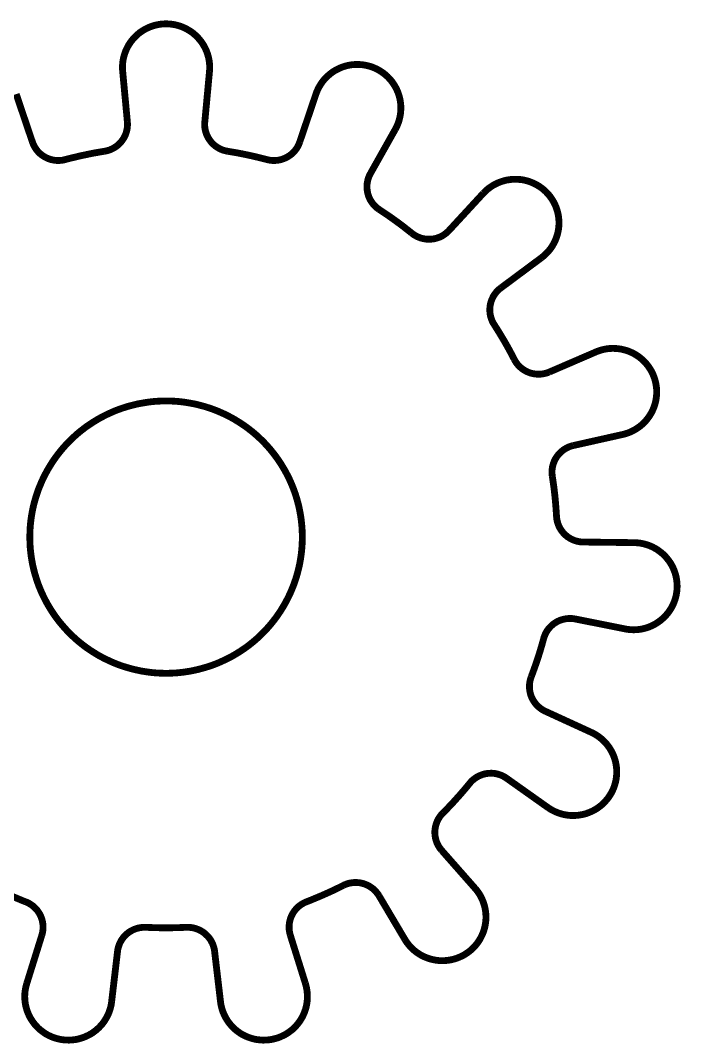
# Model space of a CAD drawing. Extents: x 1.1 to 21.8, y 1.7 to 15.4.
# Drawn here: x 1.808 to 2.762, y 10.241 to 11.72 of the extents above; entities that cross this region are included whole.
import ezdxf

# ---------------------------------------------------------------- set-up
doc = ezdxf.new("R2010")
doc.units = 0
doc.layers.get('0').update_dxf_attribs({"linetype": 'CONTINUOUS'})

msp = doc.modelspace()

# ---------------------------------------------------------------- linework, layer by layer
at = {"color": 0, "const_width": 0.00985}
for points in [[(2.08154, 11.6462), (2.08171, 11.6487), (2.08182, 11.6513), (2.08176, 11.6538), (2.08165, 11.6563), (2.08143, 11.6588), (2.08111, 11.6613), (2.08068, 11.6638), (2.08018, 11.6663), (2.07954, 11.6687), (2.07883, 11.6711), (2.07801, 11.6735), (2.0771, 11.6759), (2.07611, 11.6782), (2.07503, 11.6804), (2.07383, 11.6827), (2.07254, 11.6849), (2.07118, 11.687), (2.06976, 11.6891), (2.06819, 11.6911), (2.06662, 11.693), (2.06494, 11.6949), (2.06321, 11.6967), (2.06136, 11.6985), (2.05946, 11.7001), (2.05751, 11.7018), (2.05544, 11.7033), (2.05339, 11.7047), (2.05126, 11.706), (2.04904, 11.7073), (2.04682, 11.7084), (2.04454, 11.7095), (2.04221, 11.7105), (2.03988, 11.7114), (2.03743, 11.7122), (2.03504, 11.7129), (2.03261, 11.7135), (2.03011, 11.714), (2.02761, 11.7144), (2.02513, 11.7147), (2.02262, 11.7149), (2.02007, 11.715), (2.01753, 11.715), (2.01503, 11.7149), (2.01247, 11.7147), (2.00999, 11.7144), (2.00749, 11.714), (2.00504, 11.7135), (2.00256, 11.7129), (2.00017, 11.7122), (1.99778, 11.7114), (1.99539, 11.7105), (1.99306, 11.7095), (1.99078, 11.7084), (1.98856, 11.7073), (1.98421, 11.7047), (1.98215, 11.7033), (1.98008, 11.7018), (1.97814, 11.7001), (1.97624, 11.6985), (1.97444, 11.6967), (1.97265, 11.6949), (1.97097, 11.693), (1.9694, 11.6911), (1.96789, 11.6891), (1.96642, 11.687), (1.96506, 11.6849), (1.96376, 11.6827), (1.96149, 11.6782), (1.9605, 11.6759), (1.95958, 11.6735), (1.95876, 11.6711), (1.95806, 11.6687), (1.95747, 11.6663), (1.95692, 11.6638), (1.95649, 11.6613), (1.95617, 11.6588), (1.95594, 11.6563), (1.95583, 11.6538), (1.95583, 11.6513), (1.95589, 11.6487), (1.95611, 11.6462)], [(2.34993, 11.5624), (2.35113, 11.5647), (2.35226, 11.5669), (2.35325, 11.5693), (2.35417, 11.5716), (2.35499, 11.574), (2.35574, 11.5764), (2.35633, 11.5789), (2.35688, 11.5814), (2.35732, 11.5838), (2.35764, 11.5864), (2.35786, 11.5889), (2.35801, 11.5914), (2.35801, 11.5939), (2.35796, 11.5965), (2.35781, 11.599), (2.35715, 11.6039), (2.35667, 11.6064), (2.35607, 11.6089), (2.35542, 11.6113), (2.3546, 11.6138), (2.35379, 11.6161), (2.35281, 11.6184), (2.35172, 11.6208), (2.35058, 11.623), (2.34933, 11.6252), (2.34804, 11.6273), (2.34663, 11.6294), (2.34517, 11.6315), (2.34358, 11.6335), (2.3419, 11.6354), (2.34022, 11.6372), (2.33843, 11.639), (2.33653, 11.6407), (2.33464, 11.6423), (2.33263, 11.6439), (2.33057, 11.6453), (2.32844, 11.6467), (2.32628, 11.648), (2.32406, 11.6492), (2.32183, 11.6503), (2.3195, 11.6514), (2.31717, 11.6523), (2.31478, 11.6532), (2.31233, 11.6539), (2.3099, 11.6545), (2.30746, 11.6551), (2.30496, 11.6555), (2.30246, 11.6559), (2.29997, 11.6561), (2.29742, 11.6563), (2.29492, 11.6563), (2.29237, 11.6563), (2.28988, 11.6561), (2.28733, 11.6559), (2.28483, 11.6555), (2.28233, 11.655), (2.27989, 11.6545), (2.27746, 11.6538), (2.27507, 11.6531), (2.27268, 11.6522), (2.27035, 11.6513), (2.26801, 11.6502), (2.26579, 11.6491), (2.26357, 11.6479), (2.26139, 11.6466), (2.25928, 11.6452), (2.25722, 11.6437), (2.25526, 11.6421), (2.25331, 11.6405), (2.25146, 11.6388), (2.24968, 11.637), (2.24794, 11.6352), (2.24631, 11.6333), (2.24474, 11.6313), (2.24328, 11.6292), (2.24186, 11.6271), (2.24056, 11.6249), (2.23936, 11.6228), (2.23822, 11.6205), (2.23714, 11.6182), (2.23622, 11.6159), (2.23535, 11.6135)], [(1.96289, 11.5733), (1.95611, 11.6462)], [(2.07476, 11.5733), (2.08154, 11.6462)], [(1.82568, 11.5442), (1.80225, 11.6135)], [(2.21192, 11.5442), (2.23535, 11.6135)], [(1.92985, 11.5308), (1.93186, 11.5312), (1.93386, 11.5317), (1.93582, 11.5322), (1.93778, 11.5329), (1.93961, 11.5337), (1.94146, 11.5346), (1.94325, 11.5356), (1.94504, 11.5366), (1.94672, 11.5378), (1.94835, 11.539), (1.94993, 11.5404), (1.95139, 11.5417), (1.95281, 11.5432), (1.95415, 11.5448), (1.9554, 11.5464), (1.95654, 11.5481), (1.95763, 11.5498), (1.95861, 11.5516), (1.95953, 11.5534), (1.96035, 11.5553), (1.96099, 11.5572), (1.96158, 11.5592), (1.96208, 11.5611), (1.96251, 11.5632), (1.96278, 11.5652), (1.96294, 11.5672), (1.96306, 11.5693), (1.963, 11.5713), (1.96289, 11.5733)], [(2.07476, 11.5733), (2.0746, 11.5713), (2.07454, 11.5693), (2.07465, 11.5672), (2.07482, 11.5652), (2.07508, 11.5632), (2.07553, 11.5611), (2.07601, 11.5592), (2.07661, 11.5572), (2.07731, 11.5553), (2.07807, 11.5534), (2.079, 11.5516), (2.07997, 11.5498), (2.08106, 11.5481), (2.08225, 11.5464), (2.0835, 11.5448), (2.08479, 11.5432), (2.08621, 11.5417), (2.08925, 11.539), (2.09088, 11.5378), (2.09256, 11.5366), (2.09435, 11.5356), (2.09614, 11.5346), (2.09799, 11.5337), (2.09987, 11.5329), (2.10178, 11.5322), (2.10374, 11.5317), (2.10574, 11.5312), (2.10775, 11.5308)], [(2.31413, 11.4987), (2.34993, 11.5624)], [(1.82568, 11.5442), (1.82639, 11.5423), (1.82721, 11.5404), (1.82807, 11.5386), (1.8291, 11.5368), (1.83018, 11.535), (1.83132, 11.5334), (1.83257, 11.5317), (1.83393, 11.5302), (1.83535, 11.5288), (1.83686, 11.5273), (1.83843, 11.526), (1.84006, 11.5248), (1.84174, 11.5237), (1.84347, 11.5226), (1.84526, 11.5217), (1.84711, 11.5208), (1.84901, 11.52), (1.85097, 11.5193), (1.85292, 11.5187), (1.85493, 11.5183), (1.85693, 11.5179), (1.85894, 11.5176), (1.861, 11.5175), (1.86301, 11.5174), (1.86507, 11.5175), (1.86714, 11.5176), (1.86914, 11.5179), (1.87115, 11.5183), (1.8731, 11.5188)], [(2.1645, 11.5188), (2.16644, 11.5183), (2.16851, 11.5179), (2.17051, 11.5176), (2.17253, 11.5175), (2.17458, 11.5174), (2.17665, 11.5175), (2.17865, 11.5176), (2.18072, 11.5179), (2.18272, 11.5183), (2.18468, 11.5187), (2.18664, 11.5193), (2.18858, 11.52), (2.19049, 11.5208), (2.19233, 11.5217), (2.19413, 11.5226), (2.19586, 11.5237), (2.1976, 11.5248), (2.19922, 11.526), (2.20074, 11.5273), (2.20226, 11.5288), (2.20367, 11.5302), (2.20503, 11.5317), (2.20628, 11.5334), (2.20747, 11.535), (2.20856, 11.5368), (2.20953, 11.5386), (2.21039, 11.5404), (2.21121, 11.5423), (2.21192, 11.5442)], [(1.92985, 11.5308), (1.92269, 11.5296), (1.91558, 11.5284), (1.90842, 11.527), (1.90136, 11.5255), (1.89426, 11.524), (1.88721, 11.5223), (1.88015, 11.5206), (1.8731, 11.5188)], [(2.1645, 11.5188), (2.15744, 11.5206), (2.15039, 11.5223), (2.14333, 11.524), (2.13629, 11.5255), (2.12918, 11.527), (2.12201, 11.5284), (2.1149, 11.5296), (2.10775, 11.5308)], [(2.31413, 11.4987), (2.31321, 11.4969), (2.31233, 11.495), (2.31158, 11.4931), (2.31087, 11.4912), (2.31033, 11.4893), (2.3099, 11.4872), (2.30951, 11.4852), (2.30925, 11.4832), (2.30914, 11.4812), (2.30908, 11.4791), (2.30914, 11.4771), (2.30935, 11.475), (2.30963, 11.473), (2.31, 11.471), (2.31049, 11.469), (2.31108, 11.4671), (2.31174, 11.4651), (2.31256, 11.4633), (2.31342, 11.4614), (2.3144, 11.4596), (2.31549, 11.4579), (2.31668, 11.4562), (2.31793, 11.4546), (2.31922, 11.453), (2.32064, 11.4516), (2.3221, 11.4501), (2.32368, 11.4488), (2.32531, 11.4476), (2.32699, 11.4464)], [(2.56114, 11.3768), (2.56315, 11.3784), (2.56506, 11.38), (2.56689, 11.3817), (2.56868, 11.3835), (2.57042, 11.3853), (2.5721, 11.3872), (2.57368, 11.3892), (2.57514, 11.3912), (2.57656, 11.3933), (2.57785, 11.3955), (2.5791, 11.3977), (2.58024, 11.4), (2.58128, 11.4022), (2.58225, 11.4046), (2.58311, 11.407), (2.58388, 11.4094), (2.58453, 11.4118), (2.58512, 11.4143), (2.58561, 11.4167), (2.58599, 11.4192), (2.58626, 11.4218), (2.58643, 11.4243), (2.58649, 11.4268), (2.58649, 11.4293), (2.58632, 11.4319), (2.5861, 11.4343), (2.58578, 11.4368), (2.58535, 11.4393), (2.58479, 11.4418), (2.58421, 11.4443), (2.58344, 11.4467), (2.58263, 11.4491), (2.58171, 11.4514), (2.58068, 11.4537), (2.57958, 11.456), (2.5784, 11.4582), (2.5771, 11.4604), (2.57574, 11.4625), (2.57428, 11.4646), (2.57275, 11.4666), (2.57113, 11.4685), (2.56944, 11.4704), (2.56771, 11.4722), (2.56586, 11.474), (2.56396, 11.4756), (2.56201, 11.4772), (2.55789, 11.4801), (2.55572, 11.4814), (2.55354, 11.4827), (2.55126, 11.4838), (2.54899, 11.4849), (2.54665, 11.4859), (2.54432, 11.4868), (2.54189, 11.4876), (2.5395, 11.4883), (2.537, 11.4889), (2.53456, 11.4894), (2.53207, 11.4898), (2.52957, 11.49), (2.52701, 11.4902), (2.52453, 11.4903), (2.52197, 11.4903), (2.51947, 11.4902), (2.51693, 11.49), (2.51443, 11.4896), (2.51193, 11.4893), (2.5095, 11.4888), (2.50706, 11.4881), (2.50461, 11.4874), (2.50222, 11.4866), (2.49983, 11.4857), (2.4975, 11.4847), (2.49522, 11.4836), (2.493, 11.4825), (2.49083, 11.4812), (2.48872, 11.4798), (2.4866, 11.4784), (2.4846, 11.4769), (2.48264, 11.4753), (2.48074, 11.4736), (2.47894, 11.4718), (2.47721, 11.4701)], [(2.42757, 11.4162), (2.47721, 11.4701)], [(2.37392, 11.4123), (2.36822, 11.4168), (2.36253, 11.4213), (2.35672, 11.4257), (2.35086, 11.43), (2.345, 11.4342), (2.33903, 11.4384), (2.33301, 11.4424), (2.32699, 11.4464)], [(2.37392, 11.4123), (2.37554, 11.4111), (2.37722, 11.4099), (2.37896, 11.4089), (2.38075, 11.4079), (2.3826, 11.407), (2.3845, 11.4062), (2.38639, 11.4055), (2.38835, 11.4049), (2.39035, 11.4045), (2.39236, 11.4041), (2.39438, 11.4038), (2.39643, 11.4037), (2.39849, 11.4036), (2.4005, 11.4036), (2.40256, 11.4038), (2.40457, 11.404), (2.40657, 11.4043), (2.40858, 11.4048), (2.41054, 11.4054), (2.41249, 11.4061), (2.41439, 11.4068), (2.41624, 11.4077), (2.41803, 11.4086), (2.41976, 11.4097), (2.4215, 11.4109), (2.42312, 11.4121), (2.42469, 11.4134), (2.42617, 11.4148), (2.42757, 11.4162)], [(2.50244, 11.3331), (2.56114, 11.3768)], [(2.50244, 11.3331), (2.50088, 11.3319), (2.49929, 11.3305), (2.49783, 11.3291), (2.49642, 11.3276), (2.49511, 11.326), (2.49393, 11.3244), (2.49278, 11.3227), (2.49169, 11.321), (2.49078, 11.3191), (2.4899, 11.3173), (2.4891, 11.3154), (2.48844, 11.3135), (2.4879, 11.3115), (2.48742, 11.3095), (2.48703, 11.3075), (2.48682, 11.3054), (2.48665, 11.3034), (2.4866, 11.3014), (2.48665, 11.2994), (2.48682, 11.2973), (2.48708, 11.2953), (2.48747, 11.2933), (2.48796, 11.2913), (2.48856, 11.2893), (2.48921, 11.2874), (2.49001, 11.2855), (2.49089, 11.2836), (2.49186, 11.2818), (2.49294, 11.2801)], [(2.52192, 11.2299), (2.51861, 11.2363), (2.51519, 11.2427), (2.51167, 11.2491), (2.50808, 11.2554), (2.50439, 11.2616), (2.50065, 11.2678), (2.49685, 11.274), (2.49294, 11.2801)], [(2.5726, 11.2116), (2.63976, 11.2406)], [(2.67854, 11.1213), (2.68099, 11.1219), (2.68338, 11.1226), (2.68582, 11.1234), (2.68815, 11.1243), (2.69049, 11.1253), (2.69276, 11.1264), (2.69499, 11.1276), (2.69721, 11.1288), (2.69933, 11.1302), (2.70144, 11.1316), (2.70344, 11.1331), (2.7054, 11.1347), (2.70731, 11.1363), (2.7091, 11.1381), (2.71089, 11.1399), (2.71257, 11.1418), (2.71414, 11.1438), (2.71565, 11.1458), (2.71712, 11.1478), (2.71847, 11.15), (2.71972, 11.1521), (2.72092, 11.1543), (2.722, 11.1566), (2.72304, 11.159), (2.72478, 11.1637), (2.72547, 11.1661), (2.72607, 11.1686), (2.72661, 11.1711), (2.727, 11.1736), (2.72732, 11.1761), (2.72754, 11.1785), (2.72765, 11.1811), (2.72771, 11.1837), (2.7276, 11.1861), (2.72743, 11.1886), (2.72711, 11.1912), (2.72672, 11.1937), (2.72624, 11.1961), (2.72564, 11.1986), (2.72499, 11.201), (2.72424, 11.2034), (2.72239, 11.2081), (2.72131, 11.2104), (2.72017, 11.2127), (2.71892, 11.2149), (2.71756, 11.217), (2.71615, 11.2191), (2.71463, 11.2211), (2.71311, 11.2231), (2.71143, 11.225), (2.70969, 11.2268), (2.7079, 11.2286), (2.706, 11.2303), (2.7041, 11.2319), (2.7021, 11.2335), (2.70003, 11.2349), (2.69792, 11.2363), (2.69575, 11.2376), (2.69353, 11.2388), (2.69125, 11.2399), (2.68892, 11.2409), (2.68658, 11.2419), (2.68419, 11.2427), (2.68181, 11.2434), (2.67931, 11.244), (2.67686, 11.2446), (2.67437, 11.245), (2.67188, 11.2453), (2.66938, 11.2456), (2.66683, 11.2457), (2.66428, 11.2458), (2.66178, 11.2457), (2.65929, 11.2456), (2.65674, 11.2453), (2.65424, 11.2449), (2.65181, 11.2444), (2.64931, 11.2439), (2.64686, 11.2432), (2.64208, 11.2416), (2.63976, 11.2406)], [(2.52192, 11.2299), (2.52289, 11.2281), (2.52399, 11.2263), (2.52513, 11.2247), (2.52636, 11.223), (2.52772, 11.2215), (2.52914, 11.22), (2.5306, 11.2186), (2.53213, 11.2173), (2.53375, 11.216), (2.53543, 11.2148), (2.53717, 11.2138), (2.53896, 11.2128), (2.54081, 11.2119), (2.54269, 11.2111), (2.5446, 11.2104), (2.54656, 11.2098), (2.54856, 11.2094), (2.55057, 11.209), (2.55257, 11.2087), (2.55464, 11.2085), (2.55664, 11.2084), (2.55871, 11.2085), (2.56076, 11.2086), (2.56278, 11.2089), (2.56478, 11.2092), (2.56679, 11.2097), (2.56874, 11.2102), (2.57069, 11.2109), (2.5726, 11.2116)], [(2.60715, 11.1053), (2.67854, 11.1213)], [(2.60715, 11.1053), (2.60514, 11.1048), (2.60319, 11.1042), (2.60129, 11.1035), (2.59939, 11.1027), (2.5976, 11.1017), (2.59581, 11.1008), (2.59407, 11.0997), (2.59239, 11.0985), (2.59076, 11.0972), (2.58925, 11.0959), (2.58778, 11.0945), (2.58637, 11.093), (2.58501, 11.0914), (2.58382, 11.0898), (2.58268, 11.0881), (2.5816, 11.0864), (2.58062, 11.0846), (2.57975, 11.0827), (2.579, 11.0808), (2.57829, 11.0789), (2.57775, 11.0769), (2.57726, 11.075), (2.57688, 11.0729), (2.57661, 11.0709), (2.5765, 11.0688), (2.57644, 11.0668), (2.5765, 11.0648), (2.57667, 11.0628), (2.57688, 11.0607)], [(2.58296, 11.003), (2.58251, 11.0102), (2.58197, 11.0175), (2.58137, 11.0247), (2.58068, 11.032), (2.57986, 11.0392), (2.579, 11.0464), (2.57796, 11.0535), (2.57688, 11.0607)], [(2.58296, 11.003), (2.58311, 11.001), (2.58339, 10.999), (2.58376, 10.997), (2.58425, 10.995), (2.58479, 10.993), (2.5855, 10.9911), (2.58626, 10.9892), (2.58712, 10.9874), (2.58811, 10.9856), (2.58919, 10.9838), (2.59033, 10.9821), (2.59158, 10.9805), (2.59289, 10.9789), (2.59429, 10.9774), (2.59576, 10.976), (2.5989, 10.9734), (2.60058, 10.9723), (2.60232, 10.9712), (2.60411, 10.9702), (2.60596, 10.9693), (2.60786, 10.9685), (2.60975, 10.9678), (2.61171, 10.9672), (2.61372, 10.9667), (2.61572, 10.9663), (2.61774, 10.966), (2.61974, 10.9658), (2.62181, 10.9658)], [(2.62181, 10.9658), (2.69493, 10.9649)], [(2.68186, 10.8402), (2.68435, 10.8397), (2.68685, 10.8394), (2.68935, 10.8391), (2.69189, 10.839), (2.69439, 10.8389), (2.69694, 10.839), (2.69943, 10.8391), (2.70193, 10.8394), (2.70449, 10.8397), (2.70692, 10.8402), (2.70942, 10.8408), (2.71186, 10.8414), (2.71425, 10.8422), (2.71664, 10.843), (2.71897, 10.844), (2.72125, 10.845), (2.72353, 10.8461), (2.72575, 10.8474), (2.72792, 10.8487), (2.72999, 10.8501), (2.73204, 10.8516), (2.73406, 10.8531), (2.73594, 10.8548), (2.73779, 10.8564), (2.73964, 10.8582), (2.74132, 10.8601), (2.74294, 10.862), (2.74451, 10.864), (2.74599, 10.866), (2.7474, 10.8682), (2.74869, 10.8703), (2.74994, 10.8725), (2.75108, 10.8748), (2.75211, 10.8771), (2.75304, 10.8794), (2.7539, 10.8818), (2.75467, 10.8842), (2.75532, 10.8866), (2.75592, 10.8891), (2.75635, 10.8916), (2.75672, 10.8941), (2.757, 10.8966), (2.75717, 10.8991), (2.75722, 10.9016), (2.75717, 10.9042), (2.75706, 10.9067), (2.75678, 10.9092), (2.75646, 10.9117), (2.75603, 10.9142), (2.75549, 10.9167), (2.75483, 10.9191), (2.75407, 10.9215), (2.75325, 10.9239), (2.75233, 10.9262), (2.75131, 10.9285), (2.75022, 10.9308), (2.74897, 10.9331), (2.74772, 10.9352), (2.74631, 10.9373), (2.74485, 10.9394), (2.74333, 10.9413), (2.74169, 10.9433), (2.74001, 10.9452), (2.73822, 10.947), (2.73639, 10.9487), (2.73449, 10.9504), (2.73247, 10.9519), (2.73047, 10.9534), (2.72835, 10.9549), (2.72624, 10.9562), (2.72401, 10.9574), (2.72179, 10.9586), (2.71951, 10.9596), (2.71718, 10.9606), (2.71479, 10.9615), (2.71235, 10.9622), (2.70996, 10.9629), (2.70747, 10.9635), (2.70503, 10.964), (2.70253, 10.9644), (2.70003, 10.9646), (2.69749, 10.9648), (2.69493, 10.9649)], [(2.61014, 10.8545), (2.60807, 10.8549), (2.60607, 10.8551), (2.60406, 10.8553), (2.602, 10.8553), (2.59993, 10.8552), (2.59793, 10.855), (2.59586, 10.8547), (2.59392, 10.8543), (2.5919, 10.8538), (2.58996, 10.8533), (2.58806, 10.8526), (2.58615, 10.8518), (2.58431, 10.8509), (2.58251, 10.8499), (2.58078, 10.8488), (2.5791, 10.8477), (2.57747, 10.8464), (2.57596, 10.8451), (2.57443, 10.8436), (2.57308, 10.8422), (2.57172, 10.8406), (2.57047, 10.839), (2.56933, 10.8373), (2.56825, 10.8356), (2.56728, 10.8338), (2.5664, 10.8319), (2.56565, 10.83), (2.56494, 10.8281), (2.5644, 10.8261)], [(2.61014, 10.8545), (2.68186, 10.8402)], [(2.54644, 10.771), (2.54899, 10.7778), (2.55143, 10.7846), (2.55382, 10.7914), (2.5561, 10.7983), (2.55832, 10.8052), (2.56044, 10.8122), (2.56244, 10.8192), (2.5644, 10.8261)], [(2.54644, 10.771), (2.54579, 10.769), (2.54519, 10.7671), (2.54471, 10.7651), (2.54432, 10.7631), (2.54406, 10.7611), (2.54389, 10.759), (2.54383, 10.757), (2.54389, 10.7549), (2.54406, 10.7529), (2.54432, 10.7509), (2.54465, 10.7489), (2.54514, 10.7468), (2.54568, 10.7449), (2.54639, 10.743), (2.54715, 10.7411), (2.54801, 10.7393), (2.54899, 10.7375), (2.55003, 10.7357), (2.55122, 10.734), (2.5524, 10.7324), (2.55371, 10.7308), (2.55512, 10.7293), (2.55658, 10.7279), (2.55974, 10.7253), (2.56142, 10.7241), (2.56315, 10.723), (2.56494, 10.722), (2.56679, 10.7211)], [(2.56679, 10.7211), (2.63325, 10.6906)], [(2.57053, 10.5819), (2.57264, 10.5805), (2.57476, 10.5792), (2.57693, 10.578), (2.57921, 10.5768), (2.58149, 10.5757), (2.58382, 10.5748), (2.58621, 10.5739), (2.5886, 10.5731), (2.59104, 10.5724), (2.59347, 10.5718), (2.59847, 10.5709), (2.60097, 10.5706), (2.60346, 10.5704), (2.60601, 10.5704), (2.60851, 10.5704), (2.61106, 10.5705), (2.61356, 10.5707), (2.61604, 10.571), (2.61854, 10.5715), (2.62104, 10.5719), (2.62349, 10.5725), (2.62592, 10.5732), (2.62831, 10.5741), (2.63064, 10.575), (2.63297, 10.576), (2.63525, 10.577), (2.63747, 10.5782), (2.64182, 10.5808), (2.64387, 10.5823), (2.64589, 10.5838), (2.64785, 10.5854), (2.64974, 10.5871), (2.65153, 10.5889), (2.65326, 10.5907), (2.65494, 10.5926), (2.65657, 10.5945), (2.6581, 10.5965), (2.6595, 10.5986), (2.66086, 10.6008), (2.66211, 10.6029), (2.66331, 10.6052), (2.66439, 10.6075), (2.66536, 10.6097), (2.66629, 10.6121), (2.66704, 10.6145), (2.66775, 10.617), (2.6684, 10.6194), (2.66889, 10.6219), (2.66932, 10.6243), (2.6696, 10.6269), (2.66982, 10.6294), (2.66992, 10.6319), (2.66992, 10.6344), (2.66982, 10.637), (2.66965, 10.6395), (2.66932, 10.642), (2.66894, 10.6445), (2.66846, 10.647), (2.66786, 10.6494), (2.66715, 10.6519), (2.66639, 10.6542), (2.66547, 10.6566), (2.6645, 10.659), (2.66342, 10.6612), (2.66228, 10.6635), (2.66103, 10.6656), (2.65967, 10.6678), (2.65826, 10.6699), (2.65674, 10.6719), (2.65517, 10.6739), (2.65349, 10.6758), (2.65175, 10.6776), (2.64996, 10.6794), (2.64806, 10.681), (2.64611, 10.6827), (2.64415, 10.6842), (2.64204, 10.6857), (2.63992, 10.687), (2.63775, 10.6883), (2.63553, 10.6895), (2.63325, 10.6906)], [(2.51085, 10.6242), (2.50911, 10.6254), (2.50738, 10.6264), (2.50558, 10.6274), (2.50375, 10.6283), (2.50185, 10.629), (2.49989, 10.6297), (2.49794, 10.6302), (2.49593, 10.6307), (2.49393, 10.6311), (2.49192, 10.6313), (2.48986, 10.6315), (2.48779, 10.6315), (2.48579, 10.6314), (2.48372, 10.6312), (2.48172, 10.631), (2.47971, 10.6306), (2.47771, 10.6301), (2.47575, 10.6295), (2.47385, 10.6288), (2.47194, 10.628), (2.47011, 10.6272), (2.46832, 10.6262), (2.46658, 10.6251), (2.4649, 10.6239), (2.46326, 10.6227), (2.46169, 10.6214), (2.46024, 10.62), (2.45882, 10.6185), (2.45751, 10.6169)], [(2.41868, 10.5738), (2.42378, 10.579), (2.42882, 10.5842), (2.43375, 10.5895), (2.43864, 10.5949), (2.44347, 10.6003), (2.44824, 10.6058), (2.4529, 10.6113), (2.45751, 10.6169)], [(2.51085, 10.6242), (2.57053, 10.5819)], [(2.41868, 10.5738), (2.41596, 10.5708), (2.41471, 10.5692), (2.41357, 10.5675), (2.41249, 10.5658), (2.41151, 10.564), (2.41064, 10.5621), (2.40983, 10.5602), (2.40918, 10.5583), (2.40858, 10.5563), (2.4081, 10.5544), (2.40771, 10.5524), (2.40744, 10.5503), (2.40722, 10.5483), (2.40717, 10.5462), (2.40722, 10.5442), (2.40739, 10.5422), (2.40761, 10.5402), (2.40799, 10.5381), (2.40847, 10.5361), (2.40901, 10.5341), (2.40967, 10.5322), (2.41043, 10.5303), (2.41129, 10.5285), (2.41228, 10.5266), (2.41331, 10.5249), (2.41444, 10.5232), (2.41569, 10.5216), (2.41699, 10.52)], [(2.41699, 10.52), (2.46528, 10.4651)], [(1.76281, 10.4692), (1.77582, 10.4628), (1.78239, 10.4598), (1.78901, 10.4568), (1.79568, 10.4539), (1.80236, 10.4511), (1.80908, 10.4483), (1.81581, 10.4456)], [(2.22179, 10.4456), (2.22857, 10.4483), (2.23525, 10.4511), (2.24197, 10.4539), (2.24858, 10.4568), (2.25521, 10.4598), (2.26178, 10.4628), (2.27479, 10.4692)], [(2.3265, 10.4543), (2.32542, 10.456), (2.32422, 10.4576), (2.32297, 10.4592), (2.32161, 10.4608), (2.32021, 10.4623), (2.31717, 10.465), (2.31549, 10.4662), (2.31381, 10.4673), (2.31207, 10.4684), (2.31028, 10.4693), (2.30838, 10.4702), (2.30653, 10.471), (2.30458, 10.4717), (2.30263, 10.4722), (2.30063, 10.4727), (2.29861, 10.4731), (2.2966, 10.4733), (2.29454, 10.4735), (2.29254, 10.4735), (2.29047, 10.4735), (2.28842, 10.4733), (2.2864, 10.473), (2.2844, 10.4727), (2.28239, 10.4722), (2.28043, 10.4716), (2.27854, 10.4709), (2.27664, 10.4702), (2.27479, 10.4692)], [(2.3265, 10.4543), (2.36382, 10.3913)], [(2.36382, 10.3913), (2.36513, 10.3892), (2.36654, 10.3871), (2.36806, 10.3851), (2.36963, 10.3831), (2.37131, 10.3812), (2.37304, 10.3793), (2.37483, 10.3776), (2.37668, 10.3759), (2.37864, 10.3743), (2.38064, 10.3727), (2.38271, 10.3713), (2.38482, 10.3699), (2.38699, 10.3686), (2.38921, 10.3674), (2.3915, 10.3663), (2.39382, 10.3653), (2.39615, 10.3644), (2.39854, 10.3636), (2.40099, 10.3628), (2.40343, 10.3622), (2.40588, 10.3617), (2.40836, 10.3612), (2.41086, 10.3609), (2.41336, 10.3606), (2.4159, 10.3605), (2.41846, 10.3605), (2.42096, 10.3606), (2.42344, 10.3607), (2.426, 10.361), (2.4285, 10.3614), (2.43093, 10.3618), (2.43343, 10.3624), (2.43587, 10.3631), (2.43826, 10.3638), (2.44065, 10.3647), (2.44299, 10.3657), (2.44526, 10.3667), (2.44754, 10.3678), (2.44976, 10.3691), (2.45188, 10.3704), (2.454, 10.3718), (2.45606, 10.3733), (2.45801, 10.3748), (2.4599, 10.3765), (2.46175, 10.3782), (2.46354, 10.38), (2.46528, 10.3818), (2.4669, 10.3838), (2.46843, 10.3857), (2.46994, 10.3878), (2.47131, 10.3899), (2.4726, 10.3921), (2.47379, 10.3943), (2.47493, 10.3966), (2.47597, 10.3989), (2.47694, 10.4012), (2.47775, 10.4036), (2.47851, 10.406), (2.47917, 10.4084), (2.47971, 10.4109), (2.48014, 10.4134), (2.48053, 10.4159), (2.48079, 10.4184), (2.48096, 10.421), (2.48101, 10.4234), (2.48096, 10.4259), (2.48079, 10.4285), (2.48053, 10.431), (2.48019, 10.4335), (2.47971, 10.436), (2.47917, 10.4385), (2.47851, 10.4409), (2.47775, 10.4433), (2.47694, 10.4457), (2.47601, 10.448), (2.47499, 10.4504), (2.47385, 10.4526), (2.47265, 10.4548), (2.47136, 10.457), (2.46994, 10.4591), (2.46847, 10.4612), (2.4669, 10.4632), (2.46528, 10.4651)], [(1.83925, 10.3972), (1.83979, 10.3992), (1.84028, 10.4012), (1.8406, 10.4032), (1.84088, 10.4052), (1.84099, 10.4072), (1.84104, 10.4093), (1.84099, 10.4113), (1.84076, 10.4134), (1.8405, 10.4154), (1.84011, 10.4174), (1.83963, 10.4194), (1.83903, 10.4213), (1.83832, 10.4233), (1.83757, 10.4251), (1.83664, 10.427), (1.83567, 10.4288), (1.83458, 10.4305), (1.83344, 10.4322), (1.83219, 10.4338), (1.83083, 10.4354), (1.82943, 10.4368), (1.82796, 10.4383), (1.82639, 10.4396), (1.82476, 10.4408), (1.82308, 10.4419), (1.82135, 10.443), (1.81956, 10.444), (1.81771, 10.4449), (1.81581, 10.4456)], [(2.22179, 10.4456), (2.21989, 10.4449), (2.21804, 10.444), (2.21625, 10.443), (2.21451, 10.4419), (2.21283, 10.4408), (2.21121, 10.4396), (2.20969, 10.4383), (2.20817, 10.4368), (2.20676, 10.4354), (2.2054, 10.4338), (2.20415, 10.4322), (2.20301, 10.4305), (2.20193, 10.4288), (2.20096, 10.427), (2.20008, 10.4251), (2.19928, 10.4233), (2.19857, 10.4213), (2.19797, 10.4194), (2.19749, 10.4174), (2.1971, 10.4154), (2.19683, 10.4134), (2.19667, 10.4113), (2.19656, 10.4093), (2.19661, 10.4072), (2.19672, 10.4052), (2.197, 10.4032), (2.19737, 10.4012), (2.19781, 10.3992), (2.19835, 10.3972)], [(1.83925, 10.3972), (1.81749, 10.3274)], [(1.98981, 10.4087), (1.98774, 10.4087), (1.98574, 10.4087), (1.98367, 10.4085), (1.98167, 10.4083), (1.97965, 10.4079), (1.97765, 10.4074), (1.97569, 10.4068), (1.97374, 10.4061), (1.9719, 10.4054), (1.97006, 10.4045), (1.96821, 10.4035), (1.96647, 10.4025), (1.96479, 10.4013), (1.96317, 10.4001), (1.96158, 10.3988), (1.96012, 10.3973), (1.95871, 10.3959), (1.95736, 10.3944), (1.95611, 10.3927), (1.95492, 10.3911), (1.95383, 10.3893), (1.95285, 10.3875), (1.95193, 10.3857), (1.95117, 10.3838), (1.95047, 10.3819), (1.94988, 10.3799), (1.94937, 10.378), (1.94894, 10.376), (1.94868, 10.374)], [(1.98981, 10.4087), (1.99707, 10.4084), (2.00429, 10.4082), (2.01156, 10.408), (2.01882, 10.4079), (2.02604, 10.408), (2.03331, 10.4082), (2.04058, 10.4084), (2.04779, 10.4087)], [(2.08892, 10.374), (2.08865, 10.376), (2.08826, 10.378), (2.08772, 10.3799), (2.08712, 10.3819), (2.08643, 10.3838), (2.08567, 10.3857), (2.08475, 10.3875), (2.08376, 10.3893), (2.08268, 10.3911), (2.08149, 10.3927), (2.08024, 10.3944), (2.07894, 10.3959), (2.07747, 10.3973), (2.07601, 10.3988), (2.07443, 10.4001), (2.07281, 10.4013), (2.07113, 10.4025), (2.06939, 10.4035), (2.0676, 10.4045), (2.06575, 10.4054), (2.06386, 10.4061), (2.0619, 10.4068), (2.05994, 10.4074), (2.058, 10.4079), (2.05593, 10.4083), (2.05393, 10.4085), (2.05186, 10.4087), (2.04986, 10.4087), (2.04779, 10.4087)], [(2.19835, 10.3972), (2.22017, 10.3274)], [(1.94868, 10.374), (1.94015, 10.3013)], [(2.08892, 10.374), (2.09744, 10.3013)], [(1.81749, 10.3274), (1.81679, 10.3249), (1.81619, 10.3225), (1.81565, 10.32), (1.81526, 10.3175), (1.81494, 10.3151), (1.81472, 10.3125), (1.81461, 10.31), (1.81461, 10.3075), (1.81472, 10.3049), (1.81494, 10.3024), (1.81521, 10.2999), (1.8156, 10.2974), (1.81614, 10.2949), (1.81674, 10.2925), (1.81739, 10.29), (1.81819, 10.2877), (1.81907, 10.2853), (1.8201, 10.283), (1.82113, 10.2807), (1.82232, 10.2784), (1.82357, 10.2763), (1.82493, 10.2741), (1.82633, 10.272), (1.82785, 10.27), (1.82943, 10.268), (1.83111, 10.2661), (1.83285, 10.2643), (1.83464, 10.2625), (1.83653, 10.2608), (1.83849, 10.2593), (1.8405, 10.2578), (1.84256, 10.2563), (1.84467, 10.2549), (1.84685, 10.2536), (1.84907, 10.2524), (1.85135, 10.2514), (1.85368, 10.2503), (1.85601, 10.2494), (1.8584, 10.2486), (1.86083, 10.2479), (1.86328, 10.2473), (1.86578, 10.2467), (1.86822, 10.2463), (1.87071, 10.246), (1.87326, 10.2458), (1.87576, 10.2457), (1.87831, 10.2456), (1.88081, 10.2457), (1.88336, 10.2459), (1.88585, 10.2462), (1.88835, 10.2465), (1.89085, 10.247), (1.89328, 10.2476), (1.89572, 10.2483), (1.89811, 10.2491), (1.9005, 10.2499), (1.90283, 10.2509), (1.90511, 10.252), (1.90739, 10.2531), (1.90956, 10.2543), (1.91174, 10.2556), (1.91385, 10.2571), (1.91585, 10.2586), (1.91786, 10.2601), (1.91976, 10.2618), (1.9216, 10.2635), (1.92333, 10.2653), (1.92507, 10.2672), (1.92671, 10.2691), (1.92822, 10.2711), (1.92969, 10.2732), (1.93104, 10.2753), (1.93235, 10.2775), (1.93354, 10.2797), (1.93468, 10.282), (1.93571, 10.2842), (1.93664, 10.2866), (1.93744, 10.289), (1.93821, 10.2914), (1.93886, 10.2938), (1.9394, 10.2963), (1.93983, 10.2988), (1.94015, 10.3013)], [(2.09744, 10.3013), (2.09776, 10.2988), (2.09819, 10.2963), (2.09939, 10.2914), (2.10015, 10.289), (2.10097, 10.2866), (2.10194, 10.2842), (2.10292, 10.282), (2.10406, 10.2797), (2.10525, 10.2775), (2.10656, 10.2753), (2.10792, 10.2732), (2.10938, 10.2711), (2.11094, 10.2691), (2.11257, 10.2672), (2.11426, 10.2653), (2.11604, 10.2635), (2.11789, 10.2618), (2.11979, 10.2601), (2.12175, 10.2586), (2.12381, 10.2571), (2.12588, 10.2556), (2.12804, 10.2543), (2.13026, 10.2531), (2.13249, 10.252), (2.13476, 10.2509), (2.1371, 10.2499), (2.13949, 10.2491), (2.14187, 10.2483), (2.14432, 10.2476), (2.14675, 10.247), (2.14925, 10.2465), (2.15175, 10.2462), (2.15424, 10.2459), (2.15679, 10.2457), (2.15929, 10.2456), (2.16183, 10.2457), (2.16439, 10.2458), (2.16689, 10.246), (2.16938, 10.2463), (2.17188, 10.2467), (2.17432, 10.2473), (2.17676, 10.2479), (2.17919, 10.2486), (2.18158, 10.2494), (2.18392, 10.2503), (2.18625, 10.2514), (2.18853, 10.2524), (2.19075, 10.2536), (2.19293, 10.2549), (2.1951, 10.2563), (2.19715, 10.2578), (2.19917, 10.2593), (2.20111, 10.2608), (2.20296, 10.2625), (2.20654, 10.2661), (2.20817, 10.268), (2.20979, 10.27), (2.21126, 10.272), (2.21272, 10.2741), (2.21533, 10.2784), (2.21647, 10.2807), (2.21756, 10.283), (2.21853, 10.2853), (2.2194, 10.2877), (2.22021, 10.29), (2.22092, 10.2925), (2.22151, 10.2949), (2.222, 10.2974), (2.22239, 10.2999), (2.22271, 10.3024), (2.22287, 10.3049), (2.22299, 10.3075), (2.22299, 10.31), (2.22287, 10.3125), (2.22265, 10.3151), (2.22239, 10.3175), (2.22194, 10.32), (2.22146, 10.3225), (2.22086, 10.3249), (2.22017, 10.3274)]]:
    msp.add_lwpolyline(points, dxfattribs=at)
msp.add_lwpolyline([(2.21565, 10.9729), (2.2156, 10.978), (2.21539, 10.9832), (2.21506, 10.9883), (2.21457, 10.9935), (2.21397, 10.9986), (2.21322, 11.0037), (2.21235, 11.0088), (2.21137, 11.0138), (2.21024, 11.0189), (2.20893, 11.0239), (2.20757, 11.0288), (2.20606, 11.0337), (2.20437, 11.0386), (2.20258, 11.0435), (2.20068, 11.0482), (2.19862, 11.053), (2.1965, 11.0577), (2.19417, 11.0623), (2.19179, 11.0668), (2.18929, 11.0713), (2.18664, 11.0757), (2.18392, 11.0801), (2.18104, 11.0844), (2.17806, 11.0886), (2.17497, 11.0927), (2.17176, 11.0968), (2.16851, 11.1008), (2.1651, 11.1046), (2.16162, 11.1084), (2.15799, 11.1121), (2.15429, 11.1157), (2.15056, 11.1192), (2.14665, 11.1226), (2.14268, 11.1259), (2.13861, 11.1291), (2.1345, 11.1322), (2.13032, 11.1351), (2.12603, 11.138), (2.12164, 11.1407), (2.11724, 11.1434), (2.11274, 11.1459), (2.10818, 11.1483), (2.10357, 11.1506), (2.09885, 11.1527), (2.09412, 11.1548), (2.08936, 11.1567), (2.08453, 11.1585), (2.07964, 11.1601), (2.07471, 11.1617), (2.06976, 11.163), (2.06478, 11.1643), (2.05974, 11.1655), (2.05469, 11.1664), (2.04958, 11.1673), (2.04449, 11.1681), (2.03939, 11.1687), (2.03424, 11.1692), (2.02914, 11.1695), (2.02399, 11.1697), (2.01882, 11.1698), (2.01367, 11.1697), (2.00851, 11.1695), (2.00336, 11.1692), (1.99821, 11.1687), (1.99311, 11.1681), (1.98801, 11.1673), (1.98292, 11.1664), (1.97786, 11.1655), (1.97287, 11.1643), (1.96789, 11.163), (1.96289, 11.1617), (1.95796, 11.1601), (1.95307, 11.1585), (1.94824, 11.1567), (1.94347, 11.1548), (1.93875, 11.1527), (1.93408, 11.1506), (1.92942, 11.1483), (1.92486, 11.1459), (1.92036, 11.1434), (1.91596, 11.1407), (1.91162, 11.138), (1.90728, 11.1351), (1.9031, 11.1322), (1.89899, 11.1291), (1.89492, 11.1259), (1.89094, 11.1226), (1.8871, 11.1192), (1.88331, 11.1157), (1.87961, 11.1121), (1.87603, 11.1084), (1.8725, 11.1046), (1.86914, 11.1008), (1.86583, 11.0968), (1.86262, 11.0927), (1.85954, 11.0886), (1.85656, 11.0844), (1.85374, 11.0801), (1.85097, 11.0757), (1.84831, 11.0713), (1.84581, 11.0668), (1.84343, 11.0623), (1.84115, 11.0577), (1.83897, 11.053), (1.83697, 11.0482), (1.83501, 11.0435), (1.83322, 11.0386), (1.8316, 11.0337), (1.83008, 11.0288), (1.82867, 11.0239), (1.82736, 11.0189), (1.82622, 11.0138), (1.82525, 11.0088), (1.82437, 11.0037), (1.82362, 10.9986), (1.82303, 10.9935), (1.82254, 10.9883), (1.82221, 10.9832), (1.82206, 10.978), (1.82194, 10.9729), (1.82206, 10.9678), (1.82221, 10.9626), (1.82254, 10.9575), (1.82303, 10.9523), (1.82362, 10.9472), (1.82437, 10.9421), (1.82525, 10.937), (1.82622, 10.932), (1.82736, 10.927), (1.82867, 10.9219), (1.83008, 10.917), (1.8316, 10.9121), (1.83322, 10.9072), (1.83501, 10.9023), (1.83697, 10.8976), (1.83897, 10.8928), (1.84115, 10.8882), (1.84343, 10.8835), (1.84581, 10.879), (1.84831, 10.8745), (1.85097, 10.8701), (1.85374, 10.8657), (1.85656, 10.8614), (1.85954, 10.8572), (1.86262, 10.8531), (1.86583, 10.849), (1.86914, 10.8451), (1.8725, 10.8412), (1.87603, 10.8374), (1.87961, 10.8337), (1.88331, 10.8301), (1.8871, 10.8266), (1.89094, 10.8232), (1.89492, 10.8199), (1.89899, 10.8167), (1.9031, 10.8136), (1.90728, 10.8107), (1.91162, 10.8078), (1.91596, 10.8051), (1.92036, 10.8024), (1.92486, 10.7999), (1.92942, 10.7975), (1.93408, 10.7953), (1.93875, 10.7931), (1.94347, 10.791), (1.94824, 10.7891), (1.95307, 10.7873), (1.95796, 10.7857), (1.96289, 10.7842), (1.96789, 10.7828), (1.97287, 10.7815), (1.97786, 10.7804), (1.98292, 10.7793), (1.98801, 10.7785), (1.99311, 10.7777), (1.99821, 10.7771), (2.00336, 10.7766), (2.00851, 10.7763), (2.01367, 10.7761), (2.01882, 10.776), (2.02399, 10.7761), (2.02914, 10.7763), (2.03424, 10.7766), (2.03939, 10.7771), (2.04449, 10.7777), (2.04958, 10.7785), (2.05469, 10.7793), (2.05974, 10.7804), (2.06478, 10.7815), (2.06976, 10.7828), (2.07471, 10.7842), (2.07964, 10.7857), (2.08453, 10.7873), (2.08936, 10.7891), (2.09412, 10.791), (2.09885, 10.7931), (2.10357, 10.7953), (2.10818, 10.7975), (2.11274, 10.7999), (2.11724, 10.8024), (2.12164, 10.8051), (2.12603, 10.8078), (2.13032, 10.8107), (2.1345, 10.8136), (2.13861, 10.8167), (2.14268, 10.8199), (2.14665, 10.8232), (2.15056, 10.8266), (2.15429, 10.8301), (2.15799, 10.8337), (2.16162, 10.8374), (2.1651, 10.8412), (2.16851, 10.8451), (2.17176, 10.849), (2.17497, 10.8531), (2.17806, 10.8572), (2.18104, 10.8614), (2.18392, 10.8657), (2.18664, 10.8701), (2.18929, 10.8745), (2.19179, 10.879), (2.19417, 10.8835), (2.1965, 10.8882), (2.19862, 10.8928), (2.20068, 10.8976), (2.20258, 10.9023), (2.20437, 10.9072), (2.20606, 10.9121), (2.20757, 10.917), (2.20893, 10.9219), (2.21024, 10.927), (2.21137, 10.932), (2.21235, 10.937), (2.21322, 10.9421), (2.21397, 10.9472), (2.21457, 10.9523), (2.21506, 10.9575), (2.21539, 10.9626), (2.2156, 10.9678), (2.21565, 10.9729)], close=True, dxfattribs=at)

doc.saveas('drawing.dxf')
